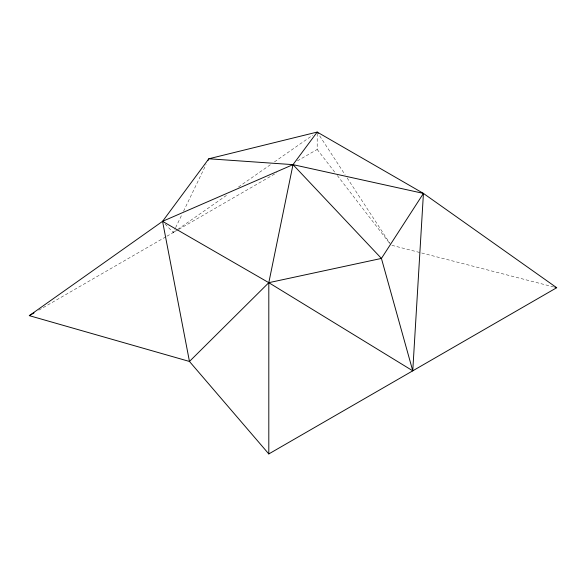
<?xml version="1.0" encoding="UTF-8"?>
<svg xmlns="http://www.w3.org/2000/svg" width="586" height="586" viewBox="0 0 586 586"><rect width="100%" height="100%" fill="white"/><g stroke="black" fill="none" stroke-linecap="round" stroke-linejoin="round"><path stroke-width="0.44" stroke-dasharray="2.93 2.2" d="M165.076 223.977L173.244 232.547L175.221 228.445M175.617 227.624L181.946 214.513M183.528 211.238L206.06 164.512M173.244 232.547L176.994 229.932M177.748 229.404L227.229 194.867M238.473 187.015L271.457 163.992M274.46 161.897L312.697 135.212M38.793 310.17L166.131 236.656M166.922 236.195L177.99 229.807M178.781 229.346L276.856 172.724M297.424 160.857L317.194 149.437L317.194 133.901M391.895 245.329L554.927 287.257M317.194 149.437L335.089 172.628M337.324 175.529L389.888 243.651M319.685 135.886L345.125 174.84M347.117 177.895L390.503 244.34"/><path stroke-width="0.88" d="M318.191 133.601L317.194 132.07L293 164.644L162.564 221.34L268.806 282.679L412.756 370.821L423.436 193.409L317.194 132.07L208.828 158.777L162.564 221.34L29.3 315.649L189.461 361.459L268.806 453.93L556.7 287.719L423.436 193.409L293 164.644L208.828 158.777L208.037 160.418M423.436 193.409L381.427 258.426L268.806 282.679L189.461 361.459L162.564 221.34M29.3 315.649L34.047 312.909M554.927 287.257L556.7 287.719M412.756 370.821L381.427 258.426L293 164.644L268.806 282.679L268.806 453.93"/></g></svg>
